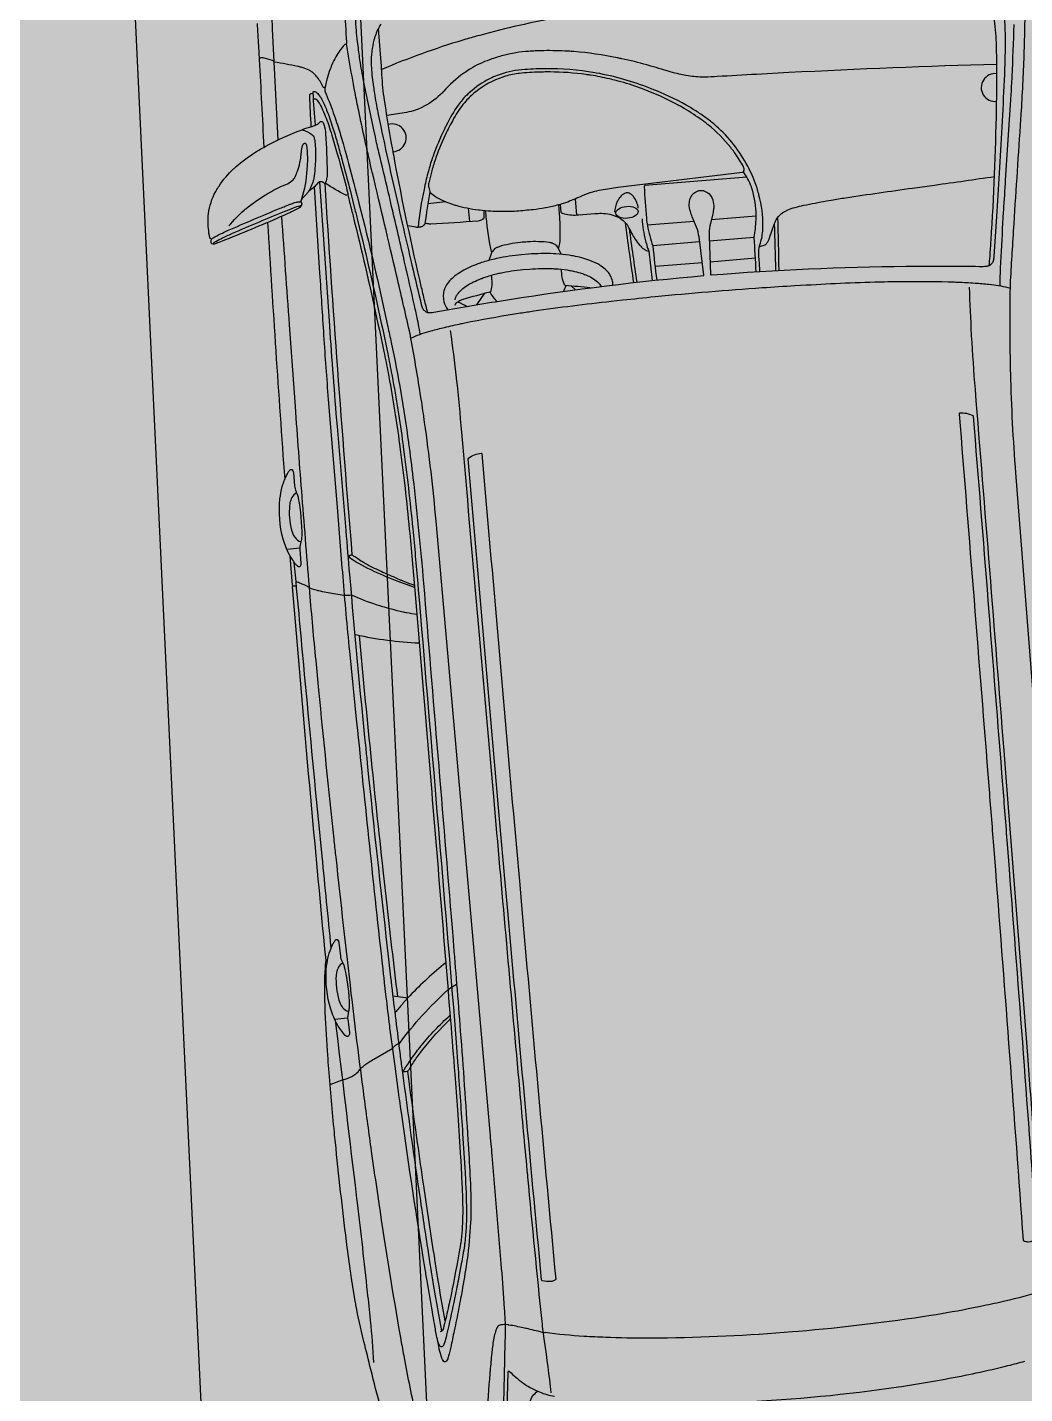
# Model space of a CAD drawing. Header units: millimetres. Extents: x 2622 to 2811, y 687 to 801.
# Drawn here: x 2642.105 to 2643.212, y 757.411 to 758.927 of the extents above; entities that cross this region are included whole.
import ezdxf

# ---------------------------------------------------------------- set-up
doc = ezdxf.new("R2010")
doc.units = ezdxf.units.MM
for name, color, linetype in [('automobile', 251, 'Continuous'), ('Quote', 252, 'Continuous'), ('Verde', 84, 'Continuous')]:
    doc.layers.add(name, color=color, linetype=linetype)

msp = doc.modelspace()

# ---------------------------------------------------------------- hatches: boundary and pattern name
at = {"layer": 'Verde'}
h = msp.add_hatch(dxfattribs=at)
h.set_pattern_fill('DOTS', color=256, scale=0.05, style=0)
h.set_pattern_definition([(0, (1295.01577, 297.66502), (0.0396875, 0.079375), [0, -0.079375])])
h.paths.add_polyline_path([(2633.4764, 758.2749), (2638.0314, 758.2749), (2638.0314, 759.3208), (2633.4764, 759.3208)], flags=24)
h.paths.add_polyline_path([(2626.0261, 759.4736), (2627.2669, 759.4736), (2627.2669, 759.8025), (2626.0261, 759.8025)], flags=24)
h.paths.add_polyline_path([(2632.0107, 751.6605), (2635.3719, 751.6605), (2635.3719, 752.2683), (2632.0107, 752.2683)], flags=24)
h.paths.add_polyline_path([(2641.3363, 761.8248), (2641.2176, 764.3161), (2640.1155, 764.2695), (2636.1775, 764.0819), (2626.0376, 763.6468), (2625.5013, 756.8261), (2625.0468, 752.2451), (2627.4245, 751.7319), (2631.9214, 750.7835), (2638.6134, 750.7077), (2642.9923, 750.8058), (2645.1166, 751.0645), (2644.8148, 756.6348), (2644.3661, 756.6348), (2644.3661, 762.8848), (2644.4761, 762.8848), (2644.3913, 764.4501), (2644.0312, 764.4349), (2644.1117, 762.6903), (2644.0359, 762.6858), (2644.0788, 761.9555)])

# ---------------------------------------------------------------- linework, layer by layer
at = {"layer": 'automobile'}
for p, q in [((2642.5696, 758.7334), (2642.5495, 758.7312)), ((2642.7131, 758.7369), (2642.7146, 758.7188)), ((2642.5944, 758.7263), (2642.5956, 758.7117)), ((2642.914, 758.7175), (2642.8641, 758.7133)), ((2642.8452, 758.7118), (2642.7931, 758.7074)), ((2642.8512, 758.689), (2642.7992, 758.6846)), ((2642.9117, 758.694), (2642.8619, 758.6899)), ((2642.9131, 758.6708), (2642.8629, 758.6666)), ((2642.8542, 758.6658), (2642.8017, 758.6615)), ((2642.709, 758.64), (2642.7132, 758.6357)), ((2642.6123, 758.6319), (2642.6033, 758.6192)), ((2642.3928, 758.348), (2642.4072, 758.3493)), ((2642.3992, 758.3079), (2642.3965, 758.3403)), ((2642.4, 758.3071), (2642.4036, 758.3074)), ((2642.5108, 757.8524), (2642.5273, 757.8499)), ((2642.446, 757.8263), (2642.4604, 757.8279))]:
    msp.add_line(p, q, dxfattribs=at)
for points in [[(2642.3831, 758.8022), (2642.3771, 758.9252, -0.001617), (2642.376, 758.9474), (2642.3749, 758.9743, -0.002002), (2642.3721, 759.0455, -0.000925), (2642.3715, 759.0645), (2642.3715, 759.0652, -0.001542), (2642.3703, 759.1064), (2642.3698, 759.1272, -0.002169), (2642.3693, 759.1533, -0.003739), (2642.3687, 759.2183, -0.003214), (2642.3689, 759.2514), (2642.3689, 759.2547, -0.004421), (2642.3694, 759.2791, -0.000082), (2642.3696, 759.2853), (2642.3696, 759.2867, -0.008517), (2642.3712, 759.3212)], [(2643.1727, 758.6629, 0.001717), (2643.1733, 758.67), (2643.1736, 758.6735, 0.003908), (2643.1748, 758.6908, 0.011261), (2643.1808, 758.8368, 0.00156), (2643.181, 758.8475), (2643.1811, 758.8565, 0.007025), (2643.1811, 758.8922), (2643.1809, 758.9031, 0.01358), (2643.1803, 758.917, 0.011014), (2643.179, 758.9315, -0.007675), (2643.1777, 758.9446), (2643.1745, 758.9825)], [(2643.1784, 758.937, 0.028017), (2643.0841, 758.9542), (2643.0806, 758.9547, 0.006171), (2643.0648, 758.9564, 0.022083), (2642.9744, 758.9615, 0.003567), (2642.9621, 758.9615), (2642.9585, 758.9615, 0.019757), (2642.8424, 758.9566, 0.000693), (2642.8262, 758.9552, 0.019757), (2642.711, 758.9409), (2642.7074, 758.9403, 0.003567), (2642.6953, 758.9382, 0.022083), (2642.607, 758.9182, 0.006171), (2642.5917, 758.9139), (2642.5883, 758.9129, 0.028017), (2642.4982, 758.8803)], [(2643.2121, 758.9577, -0.00821), (2643.2118, 758.9215), (2643.2117, 758.9166, -0.003719), (2643.2111, 758.8962, -0.005668), (2643.2079, 758.8308, -0.001623), (2643.2075, 758.8253, 0.000827), (2643.1999, 758.7092, 0.000958), (2643.1979, 758.6764), (2643.1977, 758.6733, 0.000742), (2643.1959, 758.6422, 0.010627), (2643.1958, 758.6395, 0.00624), (2643.1957, 758.5753), (2643.1957, 758.5691, 0.003801), (2643.1962, 758.543, 0.013131), (2643.2019, 758.4326), (2643.2551, 757.7543, 0.001274), (2643.2572, 757.7281), (2643.2672, 757.6085, 0.003786), (2643.2712, 757.5644, 0.002894), (2643.273, 757.5476, 0.019731), (2643.2755, 757.5309), (2643.2803, 757.5058, 0.001137), (2643.2924, 757.443, -0.003739), (2643.3006, 757.3993)], [(2642.4567, 758.9488, 0.004809), (2642.4593, 758.9105, -0.331329), (2642.4579, 758.9082, 0.045779), (2642.4573, 758.9079), (2642.4573, 758.9079, 0.062827), (2642.4569, 758.9076, 0.068747), (2642.4473, 758.8944), (2642.4469, 758.8937, 0.033978), (2642.441, 758.8805, 0.041688), (2642.4351, 758.8596)], [(2642.5411, 758.5866, 0.007778), (2642.5369, 758.6079), (2642.5364, 758.6102, 0.002418), (2642.5346, 758.6183, 0.00183), (2642.5237, 758.6665), (2642.5232, 758.6686, 0.000152), (2642.5156, 758.7012, 0.002104), (2642.4951, 758.7882, -0.005151), (2642.4912, 758.8054), (2642.4894, 758.8134, -0.005536), (2642.4777, 758.8698, -0.008384), (2642.4756, 758.8818), (2642.4747, 758.8873, -0.008653), (2642.4723, 758.9039), (2642.4711, 758.9139, -0.007856), (2642.4704, 758.9199, -0.019312), (2642.4688, 758.9487, -0.007537)], [(2642.4972, 758.9307, 0.0526), (2642.4909, 758.9173, 0.017894), (2642.4898, 758.9138), (2642.4896, 758.9128, 0.037518), (2642.4873, 758.9006), (2642.4872, 758.9, 0.031632), (2642.4866, 758.8875, 0.031964), (2642.4883, 758.8662), (2642.4891, 758.8609, 0.004139), (2642.4901, 758.8539, 0.009705), (2642.494, 758.8324), (2642.4944, 758.8304, 0.002651), (2642.4972, 758.817, 0.004603), (2642.5196, 758.7159, 0.000516), (2642.5306, 758.6683), (2642.5318, 758.6631, 0.001341), (2642.5421, 758.6196, 0.058988), (2642.5437, 758.6153), (2642.5439, 758.6149, 0.12421), (2642.5464, 758.6121, 0.044368), (2642.5474, 758.6115, 0.088232), (2642.551, 758.6105, 0.038075), (2642.5521, 758.6105, 0.026584), (2642.5603, 758.6116, -0.006264), (2642.6287, 758.6233), (2642.6402, 758.6251, -0.017139), (2642.8555, 758.6516, 0.425484), (2642.8559, 758.652), (2642.8505, 758.6945, 0.008409), (2642.8501, 758.6968), (2642.85, 758.6973, 0.055184), (2642.8467, 758.7081), (2642.843, 758.7169, -0.027546), (2642.8409, 758.7227, -0.018612), (2642.8403, 758.7247, -0.082165), (2642.8398, 758.7331), (2642.8399, 758.7336, -0.197119), (2642.8449, 758.743), (2642.8458, 758.7437, -0.310904), (2642.8582, 758.7447), (2642.8592, 758.7441, -0.197119), (2642.8657, 758.7358), (2642.8659, 758.7353, -0.082165), (2642.8668, 758.7269, -0.018612), (2642.8666, 758.7248, -0.027546), (2642.8654, 758.7187), (2642.8632, 758.7095, 0.055184), (2642.8617, 758.6983), (2642.8617, 758.6978, 0.008409), (2642.8617, 758.6955), (2642.8634, 758.6527, 0.425484), (2642.8639, 758.6523, -0.017139), (2643.0806, 758.6619), (2643.0922, 758.662, -0.006264), (2643.1617, 758.6618, 0.026584), (2643.17, 758.6621, 0.038075), (2643.171, 758.6623, 0.088232), (2643.1744, 758.6638, 0.044368), (2643.1753, 758.6646, 0.12421), (2643.1773, 758.6678), (2643.1774, 758.6682, 0.058988), (2643.1783, 758.6727, 0.001341), (2643.1812, 758.7173), (2643.1815, 758.7226, 0.000516), (2643.1845, 758.7714, 0.004603), (2643.1899, 758.8748, 0.002651), (2643.1904, 758.8885), (2643.1904, 758.8906, 0.009705), (2643.1907, 758.9124, 0.004139), (2643.1906, 758.9195), (2643.1905, 758.9248, 0.031964), (2643.1886, 758.9461, 0.031632)], [(2642.3598, 758.9315, -0.002893), (2642.3613, 758.9067), (2642.3622, 758.8913, -0.002102), (2642.3673, 758.794)], [(2642.5495, 758.6099, -0.001942), (2642.5475, 758.6178), (2642.5466, 758.6211, -0.003908), (2642.5425, 758.6381, -0.011261), (2642.5124, 758.781, -0.00156), (2642.5104, 758.7915), (2642.5088, 758.8003, -0.007025), (2642.503, 758.8356), (2642.5013, 758.8463, -0.01358), (2642.4996, 758.8602, -0.011014), (2642.4985, 758.8747, 0.007675), (2642.4976, 758.8879), (2642.4945, 758.9257)], [(2643.1848, 758.6403, -0.007778), (2643.1854, 758.6621), (2643.1855, 758.6644, -0.002418), (2643.1859, 758.6726, -0.00183), (2643.1887, 758.722), (2643.1888, 758.7242, -0.000152), (2643.1909, 758.7576, -0.002104), (2643.1967, 758.8467, 0.005151), (2643.1977, 758.8644), (2643.1981, 758.8726, 0.005536), (2643.2003, 758.9301, 0.008384)], [(2642.6334, 757.388, 0.001137), (2642.635, 757.4519), (2642.6356, 757.4774, 0.019731), (2642.6353, 757.4944, 0.002894), (2642.6342, 757.5112, 0.003786), (2642.6309, 757.5553), (2642.6209, 757.675, 0.001274), (2642.6186, 757.7011), (2642.5586, 758.3789, 0.013131), (2642.5459, 758.4887, 0.003801), (2642.5421, 758.5145), (2642.5411, 758.5206, 0.00624), (2642.5303, 758.584, 0.010627), (2642.5298, 758.5866, 0.000742), (2642.5229, 758.6169), (2642.5221, 758.62, 0.000958), (2642.5147, 758.652, 0.000827), (2642.488, 758.7652, -0.001623), (2642.4867, 758.7706, -0.005668), (2642.4727, 758.8345, -0.003719), (2642.4687, 758.8545), (2642.4678, 758.8594, -0.00821), (2642.4615, 758.8951), (2642.4597, 758.9068, 0.535638), (2642.4573, 758.9079)], [(2643.1811, 758.886, 0.006429), (2642.9501, 758.8768), (2642.9144, 758.8749, 0.001758), (2642.8707, 758.8724, -0.011458), (2642.857, 758.8719), (2642.8558, 758.8719, -0.042558), (2642.8385, 758.8732), (2642.836, 758.8735, -0.022085), (2642.8286, 758.8751, -0.015394), (2642.8088, 758.8807, 0.008378), (2642.7971, 758.8841), (2642.7926, 758.8854, 0.016177), (2642.7648, 758.8922, 0.000583), (2642.7605, 758.8931), (2642.7596, 758.8933, 0.031501), (2642.7116, 758.9002, 0.005943), (2642.7055, 758.9006), (2642.7048, 758.9006, 0.018117), (2642.6784, 758.9012), (2642.6738, 758.9011, 0.008897), (2642.667, 758.9008, 0.007612), (2642.6592, 758.9003), (2642.6577, 758.9002, 0.028357), (2642.6435, 758.8982), (2642.6411, 758.8977, 0.012655), (2642.6348, 758.8963, 0.021766), (2642.6205, 758.892), (2642.6204, 758.892, 0.000948), (2642.6179, 758.8911, 0.054316), (2642.5967, 758.881), (2642.5953, 758.8802, 0.016904), (2642.5893, 758.8761, 0.055695), (2642.5669, 758.8559, -0.024043), (2642.5634, 758.8524, -0.071389), (2642.5427, 758.838, -0.033181), (2642.5364, 758.8354), (2642.5359, 758.8352, -0.044404), (2642.5257, 758.8327), (2642.5039, 758.8293)], [(2642.4351, 758.8596), (2642.4338, 758.8604, -0.155365), (2642.4328, 758.8615, 0.067489), (2642.426, 758.8726), (2642.4251, 758.8736, 0.050084), (2642.4221, 758.8766, 0.039979), (2642.4187, 758.879, 0.008838), (2642.418, 758.8793), (2642.4178, 758.8795, 0.058917), (2642.41, 758.8825), (2642.4088, 758.8828, 0.013348), (2642.405, 758.8837, 0.007301), (2642.3791, 758.8885, -0.210702), (2642.3788, 758.8887), (2642.3784, 758.8892, 0.182493), (2642.377, 758.8903), (2642.3692, 758.8925, 0.032965), (2642.3665, 758.8931, 0.052807), (2642.3642, 758.8932, 0.411595), (2642.3622, 758.8909)], [(2642.9181, 758.6561, 0.003384), (2642.9171, 758.6722, -0.012164), (2642.917, 758.6753), (2642.9169, 758.6758, -0.035645), (2642.9172, 758.6819, -0.050136), (2642.9181, 758.6856, 0.060015), (2642.9212, 758.7008), (2642.9212, 758.7014, 0.016325), (2642.9215, 758.7064, 0.070013), (2642.9171, 758.741), (2642.9168, 758.7424, 0.012347), (2642.9149, 758.7485, 0.019454), (2642.9106, 758.7603, 0.022375), (2642.9057, 758.7707), (2642.9046, 758.7729, 0.091807), (2642.8696, 758.8176), (2642.8693, 758.8179, 0.014733), (2642.8644, 758.822, 0.014481), (2642.854, 758.8296, 0.017479), (2642.8427, 758.8369), (2642.8409, 758.838, 0.038959), (2642.8027, 758.8569, 0.000933), (2642.7968, 758.8592), (2642.7966, 758.8593, 0.050466), (2642.7364, 758.8764), (2642.7348, 758.8767, 0.047329), (2642.6793, 758.8812, 0.017449), (2642.6538, 758.88), (2642.6535, 758.8799, 0.071149), (2642.6264, 758.8737, 0.024483), (2642.6187, 758.8703), (2642.618, 758.87, 0.066376), (2642.5961, 758.855), (2642.5959, 758.8549, 0.001163), (2642.5943, 758.8535, 0.030494), (2642.588, 758.847), (2642.5874, 758.8463, 0.027593), (2642.5831, 758.8407, 0.036212), (2642.5702, 758.8188, 0.000062), (2642.5684, 758.8153), (2642.5679, 758.8142, 0.029482), (2642.5552, 758.784), (2642.5544, 758.7818, 0.012875), (2642.552, 758.7744, 0.005457), (2642.55, 758.7675, 0.01496), (2642.5457, 758.7495), (2642.5452, 758.7472, 0.026331), (2642.5386, 758.7051)], [(2642.4201, 758.817, -0.009702), (2642.4183, 758.8509, -0.049785), (2642.4184, 758.8517), (2642.4184, 758.8519, -0.134452), (2642.419, 758.8532, -0.199324), (2642.4202, 758.8538), (2642.4221, 758.8539)], [(2642.4246, 758.8184, -0.003073), (2642.4221, 758.8547, -0.366995), (2642.4229, 758.8558, -0.198638), (2642.4251, 758.8554, -0.008977), (2642.4251, 758.8554, -0.092368), (2642.4289, 758.8516), (2642.4291, 758.8514, -0.024993), (2642.4314, 758.8478, -0.037207), (2642.4371, 758.8353), (2642.4382, 758.8326, -0.015088), (2642.4445, 758.814), (2642.4451, 758.8122, -0.008243), (2642.4501, 758.7948, -0.000893), (2642.4548, 758.7775), (2642.4557, 758.7743, -0.004194), (2642.4659, 758.7353), (2642.4685, 758.7247, -0.001579), (2642.4718, 758.7115), (2642.4737, 758.7038, -0.008005), (2642.4993, 758.5917), (2642.5043, 758.568, -0.00555), (2642.5089, 758.5446, -0.012265), (2642.5211, 758.4699), (2642.5215, 758.467, -0.001235), (2642.5222, 758.4617, -0.008856), (2642.5327, 758.3705, -0.002935), (2642.5382, 758.3099), (2642.5388, 758.3025, -0.000365), (2642.5778, 757.8396, -0.002131), (2642.5809, 757.8003), (2642.5829, 757.7738, -0.000136), (2642.583, 757.7715, -0.001815), (2642.5881, 757.6993, -0.002801), (2642.5908, 757.6561), (2642.5909, 757.6545, -0.009465), (2642.5924, 757.614, -0.017816), (2642.5921, 757.5988), (2642.592, 757.5963, -0.015228), (2642.5905, 757.5789), (2642.5904, 757.5779, -0.007594), (2642.59, 757.5753, -0.010491), (2642.5866, 757.5547), (2642.5839, 757.5404, -0.003445), (2642.5795, 757.5179), (2642.5793, 757.5172, -0.001626), (2642.5791, 757.516, -0.003891), (2642.5717, 757.482, -0.003028), (2642.5703, 757.4759), (2642.5702, 757.4754, -0.010906), (2642.568, 757.4673, -0.044584), (2642.5672, 757.4653), (2642.5671, 757.4651, -0.039314), (2642.5667, 757.4642, -0.004902), (2642.5662, 757.4636), (2642.5661, 757.4635, -0.367391), (2642.5635, 757.4629, -0.163402), (2642.5627, 757.4637, -0.048531), (2642.5602, 757.4703, -0.016075), (2642.5599, 757.4719)], [(2642.4351, 758.8596, 0.000419), (2642.4351, 758.8594, 0.145444), (2642.4354, 758.8557, -0.011938), (2642.4445, 758.8321), (2642.4464, 758.8268, -0.007872), (2642.4498, 758.8165, -0.01001), (2642.4553, 758.7983), (2642.4574, 758.7908, -0.000409), (2642.4583, 758.7874, -0.003875), (2642.4703, 758.7424, -0.001146), (2642.4718, 758.7367), (2642.473, 758.7319, -0.009465), (2642.5047, 758.5963), (2642.505, 758.595, -0.000477), (2642.5088, 758.5773, -0.018781), (2642.528, 758.4663), (2642.5281, 758.4654, -0.004479), (2642.5329, 758.4273, -0.008146), (2642.5446, 758.3103, -0.000207), (2642.5763, 757.9278), (2642.5775, 757.9138, -0.000716), (2642.5814, 757.8653, -0.000716)], [(2642.4226, 758.8466, -0.396041), (2642.4235, 758.8477, -0.075187), (2642.4245, 758.8477, -0.088688), (2642.425, 758.8475, -0.044298), (2642.4259, 758.8469, -0.056036), (2642.4265, 758.8462, -0.046156), (2642.4313, 758.8384, -0.005895), (2642.4316, 758.8378), (2642.4316, 758.8378, -0.026501), (2642.4391, 758.8192), (2642.4394, 758.8182, -0.009319), (2642.4428, 758.8076, -0.004974), (2642.4489, 758.7868), (2642.4505, 758.781, -0.001161), (2642.4521, 758.7752, -0.004067), (2642.4607, 758.7428, -0.637974), (2642.4584, 758.7409, -0.041135), (2642.4356, 758.7543)], [(2642.4102, 758.8135, -0.262188), (2642.4104, 758.8138, -0.034169), (2642.4209, 758.8172, 0.060971), (2642.4269, 758.8195, 0.039938), (2642.4277, 758.8201, 0.061398), (2642.4298, 758.8221), (2642.4299, 758.8222, -0.261377), (2642.4311, 758.8227, -0.036573), (2642.4316, 758.8226, -0.19754), (2642.4331, 758.8214, -0.080829), (2642.4348, 758.8168), (2642.4353, 758.8142, -0.035169), (2642.436, 758.8089, -0.005928), (2642.4378, 758.766, -0.057074), (2642.4373, 758.7601), (2642.4371, 758.7594, -0.049097), (2642.4356, 758.7542, -0.475324), (2642.4346, 758.7539), (2642.4328, 758.7551, 0.087624), (2642.4318, 758.7556, 0.150751), (2642.4288, 758.7555, 0.133773), (2642.4274, 758.7544, -0.068443), (2642.4171, 758.745)], [(2642.3095, 758.692), (2642.3079, 758.6929, -0.040095), (2642.3077, 758.6931, -0.174622), (2642.3074, 758.6936, -0.054413), (2642.3054, 758.7139, -0.028724), (2642.3057, 758.7183), (2642.3059, 758.7202, -0.095272), (2642.3139, 758.7448), (2642.3145, 758.7458, -0.021558), (2642.3176, 758.7509, -0.05552), (2642.3337, 758.7699, -0.015), (2642.3367, 758.7726), (2642.3388, 758.7744, -0.039279), (2642.3624, 758.7911), (2642.3625, 758.7912, -0.009375), (2642.3688, 758.7948, -0.03842), (2642.4098, 758.8134, -0.175283), (2642.4107, 758.8134, -0.073202), (2642.4208, 758.808, -0.160832), (2642.4231, 758.8047, -0.036442), (2642.424, 758.8007, -0.016653), (2642.4241, 758.8), (2642.4243, 758.7978, -0.034053), (2642.4246, 758.778, -0.004831), (2642.4241, 758.771), (2642.4241, 758.7708, -0.026478), (2642.4227, 758.7593, -0.041841), (2642.4213, 758.7541), (2642.4207, 758.7526, -0.04236), (2642.4176, 758.7458, -0.042786), (2642.4166, 758.7443, -0.00742), (2642.4139, 758.7411, -0.031458), (2642.4097, 758.7369, 0.044702), (2642.4091, 758.7362, 0.18864), (2642.4084, 758.7338), (2642.4084, 758.7336)], [(2642.3286, 758.7068, -0.042838), (2642.3456, 758.7242), (2642.346, 758.7245, -0.005807), (2642.3475, 758.7258, -0.036443), (2642.3692, 758.7411, -0.000527), (2642.3732, 758.7435), (2642.3737, 758.7438, -0.040247), (2642.3917, 758.7527, 0.077895), (2642.3986, 758.7568), (2642.3988, 758.757, 0.110827), (2642.4023, 758.7615), (2642.4024, 758.7618, 0.024829), (2642.4047, 758.7673, 0.034097), (2642.4074, 758.7768), (2642.4075, 758.7774, 0.012743), (2642.408, 758.78, 0.009407), (2642.409, 758.7877, 0.007632), (2642.4091, 758.7887, -0.004526), (2642.4094, 758.7919, -0.072924), (2642.4104, 758.7957), (2642.4104, 758.7959, -0.01247), (2642.4108, 758.7966, -0.060816), (2642.4114, 758.7977), (2642.4115, 758.7978, -0.036031), (2642.412, 758.7983, -0.269995), (2642.4133, 758.7986, -0.120147), (2642.4136, 758.7984, -0.092995), (2642.4145, 758.797, -0.072006), (2642.4147, 758.7963, -0.024485), (2642.4157, 758.783, -0.021217), (2642.4155, 758.7736), (2642.4152, 758.7693, -0.057596), (2642.4093, 758.7364)], [(2642.9035, 758.7609), (2642.7904, 758.7515, 0.407784), (2642.7896, 758.7506, 0.005083), (2642.7921, 758.7152, 0.024222), (2642.7932, 758.7069, 0.042599), (2642.7992, 758.6846, 0.006144), (2642.8035, 758.6465)], [(2642.9139, 758.6558, 0.006515), (2642.9117, 758.694, 0.033959), (2642.9139, 758.7136), (2642.914, 758.7151, 0.017564), (2642.914, 758.7187, 0.062685), (2642.9098, 758.7468), (2642.9097, 758.7469, 0.025109), (2642.9086, 758.7502, 0.054967), (2642.8999, 758.7668)], [(2642.9176, 758.684, 0.066963), (2642.923, 758.6853, 0.099835), (2642.9247, 758.6864, 0.065602), (2642.9268, 758.6889), (2642.9269, 758.6892, 0.045219), (2642.9283, 758.692, 0.006304), (2642.9292, 758.6945), (2642.934, 758.7082, -0.03325), (2642.9362, 758.7134, -0.103954), (2642.9417, 758.7202), (2642.9418, 758.7202, -0.010362), (2642.9422, 758.7206, -0.051684), (2642.9479, 758.724, -0.013878), (2642.949, 758.7245, -0.026424), (2642.957, 758.7272), (2642.9574, 758.7273, -0.018718), (2642.9667, 758.7296, -0.00709), (2642.9919, 758.7344), (2642.9974, 758.7354, -0.005821), (2643.0132, 758.738, -0.003521), (2643.0876, 758.7487), (2643.1121, 758.7521, 0.002565), (2643.1786, 758.7616)], [(2642.5814, 757.8653, -0.000769), (2642.5855, 757.8132, -0.003577), (2642.5939, 757.6919), (2642.594, 757.6914, -0.000027), (2642.5946, 757.6816, -0.003552), (2642.5967, 757.6438, -0.009916), (2642.5972, 757.6234), (2642.5972, 757.623, -0.002943), (2642.5973, 757.6158, -0.009853), (2642.597, 757.604), (2642.5968, 757.6006, -0.025369), (2642.593, 757.5593), (2642.5929, 757.5592, -0.000021), (2642.5924, 757.5557, -0.008627), (2642.5874, 757.5247), (2642.5864, 757.5191, -0.003472), (2642.5842, 757.5074, -0.003627), (2642.5794, 757.4838), (2642.5787, 757.4806, -0.001375), (2642.5748, 757.4622), (2642.5732, 757.4551, -0.040638), (2642.5717, 757.4501), (2642.5715, 757.4495, -0.056658), (2642.5702, 757.4471, -0.037523), (2642.57, 757.4469, -0.164307), (2642.5687, 757.4461, -0.247104), (2642.5671, 757.4466, -0.073089), (2642.5657, 757.4486), (2642.5657, 757.4486, -0.031398), (2642.565, 757.4503, -0.039043), (2642.5622, 757.4601), (2642.562, 757.461, -0.000777), (2642.5588, 757.4772, -0.003856), (2642.5575, 757.4845), (2642.5568, 757.4885, -0.001532), (2642.5545, 757.5014, -0.001333), (2642.5486, 757.5359, -0.000872), (2642.5462, 757.5506), (2642.5461, 757.5511, -0.005865), (2642.5204, 757.7206), (2642.5192, 757.7291, -0.001448), (2642.5145, 757.7635, -0.000132), (2642.5138, 757.7688), (2642.5098, 757.7985, -0.002035), (2642.5071, 757.8192, -0.002471), (2642.5033, 757.8507), (2642.5015, 757.8665, -0.001145), (2642.4997, 757.8821, -0.002344), (2642.4708, 758.1557), (2642.4628, 758.2348, -0.004857), (2642.4553, 758.3178, -0.000048), (2642.449, 758.3946), (2642.4393, 758.514, -0.004161), (2642.4341, 758.5852, -0.000167), (2642.4297, 758.6544), (2642.4236, 758.75)], [(2642.565, 757.4803, -0.007155), (2642.5562, 757.5295), (2642.5554, 757.5345, -0.001691), (2642.5524, 757.5531, -0.001679), (2642.543, 757.6149), (2642.5424, 757.6186, -0.000772), (2642.5415, 757.6251, -0.003359), (2642.5212, 757.7701, -0.000704), (2642.519, 757.7868), (2642.5178, 757.7966, -0.003771), (2642.5085, 757.8728), (2642.5062, 757.893, -0.002641), (2642.4841, 758.0948), (2642.4826, 758.1101, -0.000586), (2642.4808, 758.127, -0.003946), (2642.4628, 758.3199, -0.000498), (2642.4587, 758.3686), (2642.449, 758.4841, -0.00388), (2642.4406, 758.5959), (2642.4297, 758.7557)], [(2642.5345, 758.3077, -0.012934), (2642.5205, 758.3131, -0.001617), (2642.5192, 758.3136), (2642.5156, 758.3152, -0.005718), (2642.5038, 758.3203, -0.006801), (2642.4954, 758.3242), (2642.4924, 758.3256, -0.009079), (2642.4837, 758.33, -0.008378), (2642.4793, 758.3325), (2642.4779, 758.3333, -0.037585), (2642.4656, 758.3415, -0.004863), (2642.4353, 758.7539)], [(2642.5518, 758.7443, 0.008315), (2642.5461, 758.7093, -0.203386), (2642.5447, 758.7071, -0.089867), (2642.5415, 758.7056), (2642.5412, 758.7055, -0.120726), (2642.5361, 758.7053, 0.023061), (2642.5272, 758.7069, 0.023061)], [(2642.7831, 758.7264, 0.123069), (2642.7782, 758.7387, 0.070312), (2642.7758, 758.7413), (2642.7755, 758.7414, 0.027213), (2642.774, 758.7425, 0.090075), (2642.7719, 758.7434), (2642.7717, 758.7434, 0.179244), (2642.7679, 758.7428), (2642.7674, 758.7425, 0.016645), (2642.7665, 758.742, 0.101776), (2642.7619, 758.7375), (2642.7619, 758.7374, 0.034667), (2642.7598, 758.7338, 0.089623), (2642.7566, 758.722)], [(2642.3122, 758.6865, -0.730438), (2642.3116, 758.6876, -0.075801), (2642.3141, 758.6896, -0.019378), (2642.3214, 758.6934), (2642.3234, 758.6944, -0.00823), (2642.3291, 758.697, -0.005888), (2642.3874, 758.7217, -0.002398), (2642.3931, 758.724), (2642.4002, 758.7269, -0.040259), (2642.4082, 758.7293, -0.618824), (2642.4087, 758.7287), (2642.4087, 758.7287, -0.039675), (2642.4086, 758.7286)], [(2642.4605, 758.7414, 0.000139), (2642.4648, 758.7244, -0.001654), (2642.4682, 758.7106), (2642.4701, 758.7029, -0.008005), (2642.4956, 758.5909), (2642.5006, 758.5672, -0.00555), (2642.5053, 758.5439, -0.012265), (2642.5174, 758.4693), (2642.5178, 758.4665, -0.001235), (2642.5185, 758.4612, -0.008856), (2642.5289, 758.3701, -0.0033), (2642.5351, 758.3021), (2642.5523, 758.0953, -0.00065), (2642.5746, 757.8248, -0.000285), (2642.5793, 757.7654, -0.002907), (2642.5823, 757.7256), (2642.5826, 757.7202, -0.001171), (2642.5858, 757.6725, -0.004227), (2642.587, 757.6508), (2642.5872, 757.6449, -0.004312), (2642.5879, 757.6279), (2642.5881, 757.6207, -0.013016), (2642.5881, 757.6073, -0.026534), (2642.5859, 757.5778), (2642.5858, 757.5775, -0.011449), (2642.585, 757.5723, -0.006882), (2642.5752, 757.5205), (2642.5741, 757.5154, -0.004097), (2642.5719, 757.5051, -0.007231), (2642.5667, 757.4832, -0.032051), (2642.5664, 757.4822), (2642.5664, 757.4822, -0.233157), (2642.5633, 757.4794)], [(2642.6946, 758.6816, 0.046913), (2642.6965, 758.6929, 0.014477), (2642.6965, 758.6946, 0.024378), (2642.6957, 758.7201), (2642.6948, 758.7304)], [(2642.6965, 758.7306), (2642.6972, 758.722, 0.308111), (2642.6979, 758.7212, 0.002804), (2642.6987, 758.721), (2642.701, 758.7203, 0.05375), (2642.7091, 758.7189, 0.036676), (2642.717, 758.719), (2642.7347, 758.7204, -0.021685), (2642.7422, 758.7207, -0.106472), (2642.7601, 758.7167, -0.023382), (2642.7619, 758.7158), (2642.762, 758.7157, -0.048937), (2642.7675, 758.7118, -0.095311), (2642.7714, 758.7067), (2642.7716, 758.7063, 0.006383), (2642.7757, 758.6985, 0.01227), (2642.7793, 758.6923, 0.053982), (2642.7849, 758.685), (2642.785, 758.6849, 0.028271), (2642.7883, 758.6818, 0.066888), (2642.7916, 758.6797), (2642.7919, 758.6796, 0.061355), (2642.7947, 758.6787)], [(2642.5422, 757.3637, -0.00572), (2642.5397, 757.3732), (2642.5395, 757.3738, -0.005942), (2642.5377, 757.3813, -0.010746), (2642.5242, 757.4464), (2642.523, 757.4529, -0.00238), (2642.5194, 757.473, -0.006696), (2642.4954, 757.6218), (2642.4931, 757.6376, -0.002066), (2642.487, 757.6797, -0.001572), (2642.4789, 757.7396), (2642.4775, 757.75, -0.004097), (2642.4645, 757.8546, -0.002102), (2642.4476, 758.006, -0.000074), (2642.4456, 758.0241), (2642.4454, 758.0262, -0.002407), (2642.4285, 758.1916), (2642.4253, 758.2245, -0.003667), (2642.4185, 758.2997, -0.001059), (2642.4099, 758.406, -0.001674), (2642.4024, 758.5062), (2642.3959, 758.5968, -0.00038), (2642.3873, 758.7174)], [(2642.5462, 758.7103, 0.07087), (2642.551, 758.7091, 0.036121), (2642.5526, 758.7091, 0.006857), (2642.6052, 758.7124, 0.136321), (2642.6106, 758.7144, 0.023959), (2642.6115, 758.7151, 0.225757), (2642.6121, 758.7165), (2642.6119, 758.7239)], [(2642.6134, 758.7238), (2642.614, 758.7165, 0.035485), (2642.6201, 758.6769, 0.035485)], [(2642.7873, 758.7145, 0.044243), (2642.7911, 758.6903, 0.017008), (2642.7931, 758.6833, 0.007927), (2642.7947, 758.6787), (2642.7986, 758.646)], [(2642.698, 758.6751), (2642.6943, 758.6822, 0.055149), (2642.6934, 758.6836, 0.086052), (2642.6897, 758.6866), (2642.6895, 758.6867, 0.030499), (2642.6884, 758.6873, 0.032662), (2642.6872, 758.6877), (2642.6866, 758.6878, 0.036525), (2642.6845, 758.6883, 0.047308), (2642.6602, 758.689, 0.008808), (2642.6522, 758.6883, 0.047308), (2642.6285, 758.6836, 0.036525), (2642.6264, 758.6828), (2642.6259, 758.6826, 0.032662), (2642.6247, 758.6819, 0.030499), (2642.6238, 758.6813), (2642.6236, 758.6811, 0.086052), (2642.6205, 758.6775, 0.055149), (2642.6198, 758.6759), (2642.6173, 758.6684)], [(2642.7549, 758.6411, 0.040116), (2642.7545, 758.6453, 0.084451), (2642.752, 758.6518), (2642.7519, 758.6521, 0.065607), (2642.7478, 758.6574, 0.050552), (2642.7418, 758.6622), (2642.7413, 758.6626, 0.026161), (2642.737, 758.6651, 0.022001), (2642.7338, 758.6666), (2642.7317, 758.6674, 0.048521), (2642.7132, 758.6729), (2642.7124, 758.6731, 0.011657), (2642.7065, 758.6741, 0.020693), (2642.6917, 758.6756, 0.004239), (2642.6895, 758.6758), (2642.689, 758.6758, 0.032474), (2642.6611, 758.6753), (2642.6536, 758.6747, 0.032474), (2642.6261, 758.6705), (2642.6255, 758.6704, 0.004239), (2642.6234, 758.6699, 0.020693), (2642.6091, 758.666, 0.011657), (2642.6035, 758.664), (2642.6027, 758.6637, 0.048521), (2642.5854, 758.6552), (2642.5835, 758.654, 0.022001), (2642.5805, 758.652, 0.026161), (2642.5767, 758.6488), (2642.5763, 758.6484, 0.050552), (2642.5712, 758.6427, 0.065607), (2642.568, 758.6368), (2642.5679, 758.6364, 0.084451), (2642.5666, 758.6297, 0.060995), (2642.5672, 758.6232), (2642.5673, 758.6226, 0.115583), (2642.5716, 758.6137)], [(2642.5799, 758.6247, -0.126854), (2642.5809, 758.6285), (2642.581, 758.6287, -0.04304), (2642.583, 758.6317, -0.093148), (2642.5947, 758.6417, -0.013064), (2642.5993, 758.6442), (2642.6003, 758.6446, -0.02695), (2642.6085, 758.6482), (2642.6093, 758.6485, -0.011657), (2642.6142, 758.6502, -0.020693), (2642.6272, 758.6539, -0.004239), (2642.629, 758.6543), (2642.6296, 758.6544, -0.032474), (2642.655, 758.6582), (2642.6625, 758.6588, -0.032474), (2642.6882, 758.6593), (2642.6888, 758.6593, -0.004239), (2642.6907, 758.6592, -0.020693), (2642.7041, 758.6578, -0.011657), (2642.7092, 758.6569), (2642.71, 758.6567, -0.02695), (2642.7187, 758.6545), (2642.7198, 758.6542, -0.013064), (2642.7247, 758.6525, -0.093148), (2642.7379, 758.6446, -0.04304), (2642.7404, 758.642), (2642.7405, 758.6418, -0.085851), (2642.7418, 758.6395)], [(2642.7297, 758.6379, 0.004348), (2642.7023, 758.6406, -0.273624), (2642.7012, 758.6414, -0.113464), (2642.698, 758.6585)], [(2642.5307, 758.5822, -0.045553), (2642.5504, 758.5896), (2642.5532, 758.5903, -0.007415), (2642.568, 758.5941, -0.007926), (2642.5866, 758.5983), (2642.5876, 758.5985, -0.001086), (2642.5905, 758.5991, -0.011502), (2642.6455, 758.609), (2642.6524, 758.6101, -0.002858), (2642.667, 758.6123, -0.008672), (2642.7531, 758.6232), (2642.7657, 758.6245, -0.002639), (2642.8017, 758.6283, -0.007383), (2642.9208, 758.6382, -0.002639), (2642.957, 758.6405), (2642.9696, 758.6412, -0.008672), (2643.0564, 758.6448, -0.002858), (2643.0711, 758.645), (2643.0781, 758.6451, -0.011502), (2643.134, 758.6445, -0.001086), (2643.1369, 758.6444), (2643.1379, 758.6443, -0.007926), (2643.157, 758.6433, -0.007415), (2643.1722, 758.642), (2643.1751, 758.6417, -0.045553), (2643.1958, 758.6377)], [(2642.5797, 758.6186, -0.130866), (2642.5812, 758.6212, -0.08172), (2642.5847, 758.6238), (2642.5851, 758.624, -0.049159), (2642.5886, 758.6254, -0.004934), (2642.6188, 758.6337, 0.273624), (2642.6197, 758.6346, 0.113464), (2642.62, 758.652)], [(2643.2361, 757.4576, -0.008696), (2643.234, 757.5154, 0.010619), (2643.2331, 757.5372, 0.002667), (2643.2221, 757.6978), (2643.2219, 757.7001, 0.000719), (2643.2155, 757.7862, 0.000472), (2643.1919, 758.0899), (2643.1892, 758.1247, 0.000602), (2643.1573, 758.5252, -0.00582), (2643.1532, 758.5849), (2643.1532, 758.5858, -0.007479), (2643.1509, 758.6386)], [(2642.6865, 757.4117, 0.008696), (2642.6791, 757.469, -0.010619), (2642.6763, 757.4907, -0.002667), (2642.6605, 757.651), (2642.6603, 757.6532, -0.000719), (2642.6524, 757.7392, -0.000472), (2642.6253, 758.0425), (2642.6222, 758.0774, -0.000602), (2642.5872, 758.4776, 0.00582), (2642.5814, 758.5372), (2642.5813, 758.5381, 0.007479), (2642.5747, 758.5906)], [(2642.4037, 758.4105, 0.128656), (2642.3986, 758.4052, 0.074928), (2642.3964, 758.3997), (2642.3963, 758.3991, 0.033595), (2642.3959, 758.3965, 0.082493), (2642.3981, 758.3692, 0.091508), (2642.4016, 758.3614), (2642.402, 758.3609, 0.165945), (2642.4085, 758.3562), (2642.4076, 758.3523, 0.077034), (2642.4073, 758.3477), (2642.4086, 758.3324, -0.052715), (2642.4085, 758.3309, -0.220499), (2642.407, 758.3285, -0.264829), (2642.4057, 758.3284, -0.098627), (2642.4041, 758.3297, -0.085251), (2642.3926, 758.3486), (2642.3918, 758.3505, -0.026826), (2642.3889, 758.3592, -0.094576), (2642.3853, 758.4037, -0.040749), (2642.3879, 758.4174), (2642.3882, 758.4185, -0.050939), (2642.3926, 758.4299), (2642.3936, 758.4317, -0.027989), (2642.3945, 758.4334, -0.041607), (2642.3966, 758.436, -0.423561), (2642.3988, 758.4361, -0.14772), (2642.4001, 758.4337, -0.02926), (2642.4002, 758.4326), (2642.4014, 758.4183, 0.085716), (2642.4031, 758.4119, -0.005048), (2642.4037, 758.4105)], [(2642.4037, 758.4105, -0.005298), (2642.4043, 758.409, -0.048516), (2642.4056, 758.4046, -0.050735), (2642.4094, 758.3623, -0.052924), (2642.4088, 758.3574), (2642.4085, 758.3562)], [(2642.5348, 758.3055, -0.014687), (2642.5105, 758.3144, -0.005146), (2642.504, 758.317), (2642.5002, 758.3186, -0.025792), (2642.4729, 758.3319, -0.015915), (2642.4691, 758.3341), (2642.4686, 758.3344, -0.022953), (2642.4611, 758.3397, -0.262561), (2642.4656, 758.3415)], [(2642.4422, 757.9057, -0.001073), (2642.4321, 758.0073), (2642.428, 758.0487, -0.001), (2642.4117, 758.2195, -0.000578), (2642.4012, 758.3333)], [(2642.497, 757.3955, -0.004713), (2642.4862, 757.4375, -0.000418), (2642.4784, 757.4688), (2642.4781, 757.4702, -0.01382), (2642.4696, 757.5091, -0.003153), (2642.4691, 757.5118, -0.006543), (2642.4646, 757.5393), (2642.4644, 757.5408, -0.005916), (2642.46, 757.5729, -0.005597), (2642.4475, 757.6832), (2642.4469, 757.6894, -0.002199), (2642.4457, 757.7006, -0.002775), (2642.4395, 757.7712, -0.002219), (2642.4384, 757.7864), (2642.438, 757.7914, -0.009891), (2642.4354, 757.8397, -0.004315), (2642.4351, 757.853), (2642.435, 757.8569, -0.027772), (2642.4364, 757.8915, -0.003251), (2642.3992, 758.3062, -0.41412), (2642.4, 758.3071)], [(2642.5373, 758.2754, -0.011789), (2642.5261, 758.2773, -0.007329), (2642.5226, 758.278), (2642.5218, 758.2782, -0.021191), (2642.4962, 758.285, -0.000299), (2642.4932, 758.2859), (2642.4932, 758.286, -0.030386), (2642.4648, 758.2968, -0.056739), (2642.4573, 758.2965, -0.020364), (2642.4564, 758.2966), (2642.4451, 758.2984, -0.0153), (2642.4283, 758.3017, -0.004677), (2642.4273, 758.3019), (2642.4269, 758.302, -0.010794), (2642.4239, 758.3028), (2642.4214, 758.3035, -0.079259), (2642.4177, 758.3053, 0.049126), (2642.4122, 758.3083), (2642.41, 758.3092, 0.007216), (2642.4084, 758.3099, 0.00952), (2642.4032, 758.3118)], [(2642.5161, 757.8516, -0.003262), (2642.5035, 757.9595), (2642.4999, 757.9916, -0.004355), (2642.4734, 758.2523)], [(2642.4549, 757.889, 0.128656), (2642.45, 757.8836, 0.074928), (2642.448, 757.878), (2642.4479, 757.8773, 0.033595), (2642.4476, 757.8748, 0.082493), (2642.4506, 757.8476, 0.091508), (2642.4544, 757.8399), (2642.4548, 757.8394, 0.165945), (2642.4615, 757.8349), (2642.4607, 757.8309, 0.077034), (2642.4605, 757.8263), (2642.4623, 757.8111, -0.052715), (2642.4623, 757.8096, -0.220499), (2642.4608, 757.8072, -0.264829), (2642.4596, 757.807, -0.098627), (2642.4578, 757.8083, -0.085251), (2642.4458, 757.8268), (2642.445, 757.8286, -0.026826), (2642.4418, 757.8373, -0.094576), (2642.4367, 757.8816, -0.040749), (2642.4389, 757.8954), (2642.4392, 757.8965, -0.050939), (2642.4433, 757.908), (2642.4441, 757.9099, -0.027989), (2642.4451, 757.9116, -0.041607), (2642.4471, 757.9143, -0.423561), (2642.4492, 757.9144, -0.14772), (2642.4506, 757.9121, -0.02926), (2642.4507, 757.911), (2642.4524, 757.8967, 0.085716), (2642.4542, 757.8904, -0.005048), (2642.4549, 757.889)], [(2642.4549, 757.889, -0.005298), (2642.4556, 757.8875, -0.048516), (2642.457, 757.8832, -0.050735), (2642.4621, 757.841, -0.052924), (2642.4617, 757.8361), (2642.4615, 757.8349)], [(2642.441, 757.7539), (2642.4548, 757.7591, -0.034737), (2642.4555, 757.7593, 0.022917), (2642.4599, 757.7605, 0.094077), (2642.4695, 757.7657, 0.06124), (2642.4741, 757.7706), (2642.4747, 757.7714, -0.054997), (2642.4755, 757.7722, -0.03443), (2642.4838, 757.7785, -0.011015), (2642.4895, 757.782), (2642.5105, 757.7943, 0.110913), (2642.5113, 757.7951, -0.142732), (2642.5161, 757.7989, -0.080563), (2642.5165, 757.799), (2642.5176, 757.7991, 0.216991), (2642.5179, 757.7993, -0.052003), (2642.5718, 757.8588), (2642.5759, 757.8617), (2642.5814, 757.8653)], [(2642.4467, 757.8248, -0.000042), (2642.4686, 757.6421, -0.000342), (2642.4704, 757.6275), (2642.471, 757.6224, -0.002739), (2642.4822, 757.5233, -0.0015), (2642.4854, 757.4926), (2642.4855, 757.4919, -0.011544), (2642.4891, 757.4452)], [(2642.5272, 757.7683, -0.034924), (2642.5223, 757.7678, -0.585563), (2642.5221, 757.7682, -0.028076), (2642.5353, 757.788), (2642.5369, 757.7902, -0.009489), (2642.5419, 757.7967, -0.038816), (2642.5741, 757.8307)], [(2642.5688, 757.4916, -0.007975), (2642.5603, 757.5407, -0.00031), (2642.5573, 757.5596), (2642.5571, 757.5607, -0.002466), (2642.545, 757.6414), (2642.544, 757.6478, -0.002022), (2642.5307, 757.7419, -0.001435), (2642.5291, 757.7541), (2642.5287, 757.7572, -0.000603), (2642.5272, 757.7683, -0.000667), (2642.529, 757.7713, -0.017944), (2642.5366, 757.7829, -0.012257), (2642.5435, 757.7922, -0.035569), (2642.5744, 757.8265)], [(2643.2318, 757.5246, -0.018378), (2643.19, 757.5133, -0.004855), (2643.1664, 757.5082), (2643.1611, 757.5071, -0.012512), (2643.1137, 757.4984), (2643.1079, 757.4975, -0.018148), (2642.9608, 757.4798), (2642.9544, 757.4793, -0.018148), (2642.8064, 757.4723), (2642.8005, 757.4723, -0.012512), (2642.7523, 757.4729), (2642.7469, 757.4732, -0.004855), (2642.7228, 757.4743, -0.018378), (2642.6797, 757.4785, -0.289318), (2642.6788, 757.4782, 0.007643), (2642.6609, 757.4826, 0.001051), (2642.6554, 757.4838), (2642.6554, 757.4838, 0.014729), (2642.6394, 757.4869), (2642.6391, 757.4869, 0.00084), (2642.6381, 757.4871, 0.083028), (2642.6304, 757.487, 0.091195), (2642.6286, 757.4864), (2642.6286, 757.4863, 0.098148), (2642.6269, 757.4848), (2642.6268, 757.4847, 0.067791), (2642.6256, 757.4825, 0.026127), (2642.6236, 757.4765, 0.020438), (2642.6228, 757.4731), (2642.6227, 757.4723, 0.020842), (2642.6205, 757.4571), (2642.6205, 757.4567, 0.000534), (2642.6199, 757.4512, 0.002799), (2642.619, 757.4412), (2642.6187, 757.4384, 0.002068), (2642.6183, 757.4331, 0.002349), (2642.6146, 757.3841)], [(2642.8766, 757.4007, 0.024321), (2643.0505, 757.4152, 0.004231), (2643.0721, 757.4183), (2643.0753, 757.4188, 0.012614), (2643.1459, 757.4312, 0.002459), (2643.1541, 757.4329), (2643.1582, 757.4337, 0.009016), (2643.1935, 757.4419, 0.005682), (2643.2124, 757.4468)], [(2642.6371, 757.3773), (2642.6386, 757.4348, -0.664839), (2642.6401, 757.4354, 0.025998), (2642.6471, 757.4289), (2642.6489, 757.4274, 0.03035), (2642.6572, 757.4212, 0.023188), (2642.6651, 757.4165, 0.018837), (2642.6715, 757.4135), (2642.6733, 757.4127, 0.061912), (2642.69, 757.4078)], [(2642.6626, 757.4015, -0.164737), (2642.6714, 757.4135)]]:
    msp.add_lwpolyline(points, format="xyb", dxfattribs=at)
for points in [[(2642.5585, 758.7827, 0.020224), (2642.5539, 758.7678), (2642.5504, 758.7546, 0.128238), (2642.5504, 758.7492), (2642.5515, 758.7448, 0.145288), (2642.5522, 758.7438, 0.047299), (2642.5581, 758.7393), (2642.5591, 758.7387, 0.010781), (2642.5615, 758.7373, 0.046122), (2642.5745, 758.7316), (2642.5767, 758.7308, 0.011803), (2642.5806, 758.7296, 0.039323), (2642.6057, 758.7246), (2642.6068, 758.7244, 0.01646), (2642.6194, 758.7233, 0.017484), (2642.6385, 758.723), (2642.639, 758.723, 0.014844), (2642.6479, 758.7234, 0.008129), (2642.6665, 758.7251, 0.018548), (2642.6797, 758.727), (2642.6808, 758.7272, 0.020357), (2642.6946, 758.7304), (2642.6955, 758.7306, 0.023667), (2642.7048, 758.7336, 0.018445), (2642.721, 758.7404, -0.041953), (2642.7325, 758.7445, -0.018593), (2642.742, 758.7467, -0.017667), (2642.7603, 758.7496), (2642.8986, 758.7662, 0.335078), (2642.9004, 758.768, 0.130409), (2642.9, 758.7721, 0.034415), (2642.8998, 758.7726, 0.031), (2642.8909, 758.7867), (2642.8896, 758.7886, 0.012369), (2642.8857, 758.7937, 0.055343), (2642.8608, 758.8188), (2642.86, 758.8194, 0.017178), (2642.8518, 758.8256, 0.022293), (2642.8312, 758.8387, 0.006961), (2642.8259, 758.8416), (2642.8254, 758.8419, 0.032851), (2642.7895, 758.8582), (2642.7884, 758.8586, 0.003609), (2642.7855, 758.8597, 0.02139), (2642.7607, 758.8675), (2642.7585, 758.868, 0.009106), (2642.751, 758.8699, 0.016289), (2642.7302, 758.874), (2642.7295, 758.8741, 0.005067), (2642.7252, 758.8747, 0.033211), (2642.6851, 758.8776, 0.008648), (2642.6777, 758.8775), (2642.6736, 758.8774, 0.018304), (2642.6508, 758.8759, 0.005909), (2642.6496, 758.8758, 0.048027), (2642.6336, 758.8722), (2642.6327, 758.8719, 0.090653), (2642.6027, 758.8556), (2642.6019, 758.855, 0.040967), (2642.5917, 758.8453, 0.052209), (2642.5797, 758.8286), (2642.5781, 758.8258, 0.017153), (2642.5699, 758.8102, 0.028315)], [(2642.409, 758.733, -0.064422), (2642.4094, 758.7313, -0.147046), (2642.4089, 758.7291, -0.041918), (2642.4082, 758.7281, -0.099446), (2642.4063, 758.7265, -0.011653), (2642.4003, 758.7234), (2642.3982, 758.7224, -0.009986), (2642.3897, 758.7184, -0.008141), (2642.3247, 758.6913, -0.001153), (2642.321, 758.6898), (2642.3191, 758.689, -0.007848), (2642.3127, 758.6866, -0.200488), (2642.3097, 758.6868, -0.266006), (2642.309, 758.6878), (2642.3088, 758.6904, -0.124286), (2642.3089, 758.691, -0.158942), (2642.3111, 758.6935, -0.020711), (2642.3193, 758.6979), (2642.3213, 758.6988, -0.00823), (2642.3271, 758.7015, -0.005888), (2642.3855, 758.7263, -0.002398), (2642.3912, 758.7286), (2642.3949, 758.7301, -0.000997), (2642.398, 758.7313, -0.038352), (2642.4033, 758.7329), (2642.4042, 758.7331, -0.051118), (2642.4082, 758.7336, -0.324652)], [(2643.1401, 758.4989, 0.416522), (2643.1393, 758.4979, -0.000363), (2643.1722, 758.0853, -0.000193), (2643.1774, 758.0192), (2643.1795, 757.9918, -0.001475), (2643.2103, 757.5812, 0.217101), (2643.2107, 757.5806, 0.089066), (2643.2122, 757.5798), (2643.2124, 757.5798, 0.09316), (2643.216, 757.5794, 0.08948), (2643.2255, 757.582, 0.310049), (2643.2259, 757.5828, 0.001473), (2643.1951, 757.993), (2643.193, 758.0204, 0.000193), (2643.1878, 758.0866, 0.00036), (2643.1553, 758.4951, 0.255549), (2643.1548, 758.4958, 0.141472)], [(2642.6086, 758.4545, -0.416522), (2642.6095, 758.4537, 0.000363), (2642.6455, 758.0414, 0.000193), (2642.6514, 757.9753), (2642.6538, 757.9479, 0.001475), (2642.6914, 757.5379, -0.217101), (2642.6912, 757.5373, -0.089066), (2642.6898, 757.5362), (2642.6897, 757.5362, -0.09316), (2642.6862, 757.5352, -0.08948), (2642.6764, 757.5361, -0.310049), (2642.6758, 757.5369, -0.001473), (2642.6382, 757.9465), (2642.6358, 757.9739, -0.000193), (2642.6299, 758.04, -0.00036), (2642.5943, 758.4482, -0.255549), (2642.5946, 758.449, -0.141472)]]:
    msp.add_lwpolyline(points, format="xyb", close=True, dxfattribs=at)
for centre, radius, start, end in [((2643.1792, 758.8603), 0.0154, 82.3209, 276.7802), ((2642.5101, 758.8045), 0.0154, 272.763, 107.2223), ((2640.0016, 758.6206), 2.938, 0.7159, 1.8661), ((2667.6847, 760.2469), 25.3597, 183.47326, 184.11927), ((2646.2226, 759.1611), 3.4834, 187.4239, 188.5412), ((2646.2226, 759.1611), 3.4798, 187.5512, 188.5434), ((2640.7154, 758.622), 2.2206, 0.9052, 2.2489), ((2642.6575, 758.6554), 0.0477, 333.2482, 341.8803), ((2642.6264, 758.6972), 0.0864, 239.6602, 247.4211), ((2642.6605, 758.6557), 0.0477, 207.6629, 223.5214), ((2642.4001, 758.308), 0.000858, 184.7716, 274.7716), ((2642.5568, 758.6473), 0.4037, 257.5173, 267.6036), ((2642.8489, 757.5455), 0.4429, 129.1429, 136.1552), ((2642.6841, 757.7038), 0.2144, 136.1552, 139.4625), ((2643.9028, 756.6616), 1.8179, 139.4625, 139.8553)]:
    msp.add_arc(centre, radius, start, end, dxfattribs=at)
msp.add_ellipse((2642.7705, 758.7218), major_axis=(-0.0123, -0.001), ratio=0.537871, dxfattribs=at)
at = {"layer": 'Quote', "color": 252}
for p, q in [((2642.6569, 755.1183), (2642.3828, 760.8735)), ((2642.3884, 755.5024), (2642.133, 760.8616))]:
    msp.add_line(p, q, dxfattribs=at)

doc.saveas('drawing.dxf')
